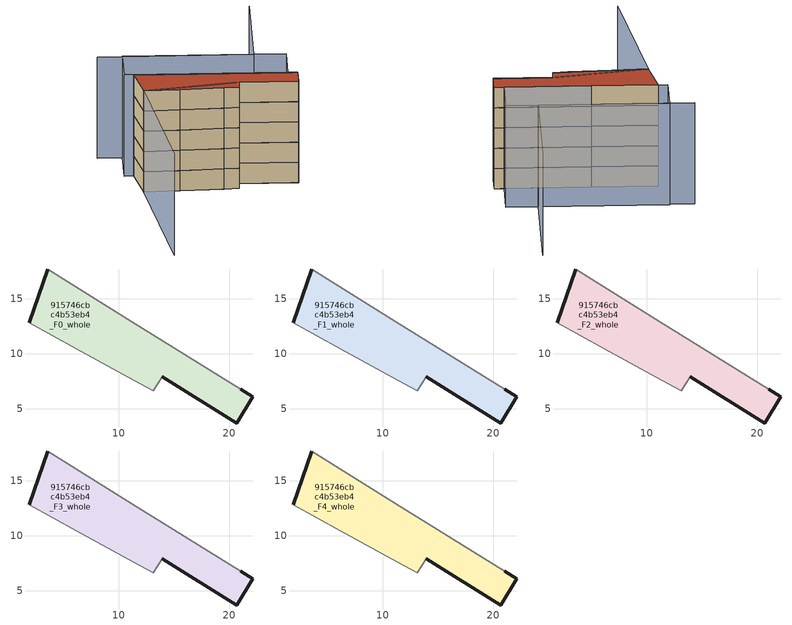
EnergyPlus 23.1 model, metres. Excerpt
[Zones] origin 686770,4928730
915746cbc4b53eb4_F0_whole
 floor ground (EU_floor_Construction): 20.67,3.72 22.14,6.1 21.03,6.78 11.17,12.92 3.55,17.68 1.87,12.81 6.15,10.43 11.33,7.59 13.1,6.65 13.91,7.89 z0
 wall outside (EU_wall_Construction): 1.87,12.81 3.55,17.68 / 21.03,6.78 22.14,6.1 20.67,3.72 13.91,7.89 z0:3
 wall adiabatic (EU_wall_Construction): 3.55,17.68 11.17,12.92 21.03,6.78 / 13.91,7.89 13.1,6.65 11.33,7.59 6.15,10.43 1.87,12.81 z0:3
915746cbc4b53eb4_F1_whole
 floor to 915746cbc4b53eb4_F0_whole (EU_floor_Construction): 20.67,3.72 22.14,6.1 21.03,6.78 11.17,12.92 3.55,17.68 1.87,12.81 6.15,10.43 11.33,7.59 13.1,6.65 13.91,7.89 z3
 wall outside (EU_wall_Construction): 1.87,12.81 3.55,17.68 / 21.03,6.78 22.14,6.1 20.67,3.72 13.91,7.89 z3:6
 wall adiabatic (EU_wall_Construction): 3.55,17.68 11.17,12.92 21.03,6.78 / 13.91,7.89 13.1,6.65 11.33,7.59 6.15,10.43 1.87,12.81 z3:6
915746cbc4b53eb4_F2_whole
 floor to 915746cbc4b53eb4_F1_whole (EU_floor_Construction): 20.67,3.72 22.14,6.1 21.03,6.78 11.17,12.92 3.55,17.68 1.87,12.81 6.15,10.43 11.33,7.59 13.1,6.65 13.91,7.89 z6
 wall outside (EU_wall_Construction): 1.87,12.81 3.55,17.68 / 21.03,6.78 22.14,6.1 20.67,3.72 13.91,7.89 z6:9
 wall adiabatic (EU_wall_Construction): 3.55,17.68 11.17,12.92 21.03,6.78 / 13.91,7.89 13.1,6.65 11.33,7.59 6.15,10.43 1.87,12.81 z6:9
915746cbc4b53eb4_F3_whole
 floor to 915746cbc4b53eb4_F2_whole (EU_floor_Construction): 20.67,3.72 22.14,6.1 21.03,6.78 11.17,12.92 3.55,17.68 1.87,12.81 6.15,10.43 11.33,7.59 13.1,6.65 13.91,7.89 z9
 wall outside (EU_wall_Construction): 1.87,12.81 3.55,17.68 / 21.03,6.78 22.14,6.1 20.67,3.72 13.91,7.89 z9:12
 wall adiabatic (EU_wall_Construction): 3.55,17.68 11.17,12.92 21.03,6.78 / 13.91,7.89 13.1,6.65 11.33,7.59 6.15,10.43 1.87,12.81 z9:12
915746cbc4b53eb4_F4_whole
 floor to 915746cbc4b53eb4_F3_whole (EU_floor_Construction): 20.67,3.72 22.14,6.1 21.03,6.78 11.17,12.92 3.55,17.68 1.87,12.81 6.15,10.43 11.33,7.59 13.1,6.65 13.91,7.89 z12
 wall outside (EU_wall_Construction): 1.87,12.81 3.55,17.68 / 21.03,6.78 22.14,6.1 20.67,3.72 13.91,7.89 z12:15
 wall adiabatic (EU_wall_Construction): 3.55,17.68 11.17,12.92 21.03,6.78 / 13.91,7.89 13.1,6.65 11.33,7.59 6.15,10.43 1.87,12.81 z12:15
 roof outside (EU_roof_Construction): 21.03,6.78 22.14,6.1 20.67,3.72 13.91,7.89 13.1,6.65 11.33,7.59 6.15,10.43 1.87,12.81 3.55,17.68 11.17,12.92 z15
shading: -5.58,-5.55 1.87,12.81 / 1.87,12.81 13.66,8.03 / 28.2,26.65 20.34,13.95 / 20.34,13.95 2.6,24.93 / 21.03,6.78 2.44,18.36 / 2.44,18.36 5.47,23.21 / 5.47,23.21 24.05,11.64 / 24.05,11.64 21.03,6.78 z0:15
[Building]
EU S2 Campaign: North Axis=0; Terrain=City; Solar Distribution=FullExterior
[Site:Location]
Bologna: Latitude=44.5; Longitude=11.25; Time Zone=1; Elevation=37
[SizingPeriod:WeatherFileDays]
AnnualSizingPeriod: Begin Month=1; Begin Day of Month=1; End Month=12; End Day of Month=31; Day of Week for Start Day=Monday; Use Weather File Daylight Saving Period=No; Use Weather File Rain and Snow Indicators=No
[MATERIAL]
EU_InternalMass_Material: Roughness=MediumRough; Thickness=0.1; Conductivity=1; Density=1800; Specific Heat=900; Thermal Absorptance=0.9; Solar Absorptance=0.7; Visible Absorptance=0.7
[MATERIAL:NOMASS] Roughness=MediumRough; Thermal Absorptance=0.9; Solar Absorptance=0.7; Visible Absorptance=0.7
Name | Thermal Resistance
EU_wall_NoMass | 0.905828
EU_roof_NoMass | 0.37593
EU_floor_NoMass | 0.67114
[CONSTRUCTION]
EU_wall_Construction: EU_wall_NoMass
EU_roof_Construction: EU_roof_NoMass
EU_floor_Construction: EU_floor_NoMass
EU_InternalMass_Construction: EU_InternalMass_Material
[ZONE] Type=1; Multiplier=1; Ceiling Height=autocalculate; Floor Area=autocalculate; Part of Total Floor Area=Yes
Name | Volume
915746cbc4b53eb4_F0_whole | 255.33
915746cbc4b53eb4_F1_whole; 915746cbc4b53eb4_F2_whole; 915746cbc4b53eb4_F3_whole; 915746cbc4b53eb4_F4_whole | 255.331
[INTERNALMASS] Construction=EU_InternalMass_Construction; Surface Area=85.1102
Name | Zone or ZoneList
915746cbc4b53eb4_F0_whole_EU_InternalMass | 915746cbc4b53eb4_F0_whole
915746cbc4b53eb4_F1_whole_EU_InternalMass | 915746cbc4b53eb4_F1_whole
915746cbc4b53eb4_F2_whole_EU_InternalMass | 915746cbc4b53eb4_F2_whole
915746cbc4b53eb4_F3_whole_EU_InternalMass | 915746cbc4b53eb4_F3_whole
915746cbc4b53eb4_F4_whole_EU_InternalMass | 915746cbc4b53eb4_F4_whole
[OTHEREQUIPMENT] Fuel Type=Electricity; Design Level Calculation Method=Watts/Area; Power per Zone Floor Area=1; Fraction Latent=0; Fraction Radiant=0; Fraction Lost=0; Carbon Dioxide Generation Rate=0; EndUse Subcategory=EU_Step8_InternalGains
Name | Zone or ZoneList or Space or SpaceList | Schedule
EU_Step8_InternalGain_915746cbc4b53eb4_F0_whole_f000 | 915746cbc4b53eb4_F0_whole | EU_Step8_GainSchedule_915746cbc4b53eb4_F0_whole_f000
EU_Step8_InternalGain_915746cbc4b53eb4_F1_whole_f000 | 915746cbc4b53eb4_F1_whole | EU_Step8_GainSchedule_915746cbc4b53eb4_F1_whole_f000
EU_Step8_InternalGain_915746cbc4b53eb4_F2_whole_f000 | 915746cbc4b53eb4_F2_whole | EU_Step8_GainSchedule_915746cbc4b53eb4_F2_whole_f000
EU_Step8_InternalGain_915746cbc4b53eb4_F3_whole_f000 | 915746cbc4b53eb4_F3_whole | EU_Step8_GainSchedule_915746cbc4b53eb4_F3_whole_f000
EU_Step8_InternalGain_915746cbc4b53eb4_F4_whole_f000 | 915746cbc4b53eb4_F4_whole | EU_Step8_GainSchedule_915746cbc4b53eb4_F4_whole_f000
[ZONEVENTILATION:DESIGNFLOWRATE] Schedule=EU_AlwaysOn; Design Flow Rate Calculation Method=AirChanges/Hour; Air Changes per Hour=0.73129; Ventilation Type=Natural; Fan Pressure Rise=0; Fan Total Efficiency=1; Constant Term Coefficient=1; Temperature Term Coefficient=0; Velocity Term Coefficient=0; Velocity Squared Term Coefficient=0; Minimum Indoor Temperature=-100; Maximum Indoor Temperature=100; Delta Temperature=-100; Minimum Outdoor Temperature=-100; Maximum Outdoor Temperature=100; Maximum Wind Speed=40
Name | Zone or ZoneList or Space or SpaceList
EU_ConstantAir_915746cbc4b53eb4_F0_whole | 915746cbc4b53eb4_F0_whole
EU_ConstantAir_915746cbc4b53eb4_F1_whole | 915746cbc4b53eb4_F1_whole
EU_ConstantAir_915746cbc4b53eb4_F2_whole | 915746cbc4b53eb4_F2_whole
EU_ConstantAir_915746cbc4b53eb4_F3_whole | 915746cbc4b53eb4_F3_whole
EU_ConstantAir_915746cbc4b53eb4_F4_whole | 915746cbc4b53eb4_F4_whole
[HVACTEMPLATE:THERMOSTAT] Constant Heating Setpoint=20; Constant Cooling Setpoint=50
EU_HeatOnly_915746cbc4b53eb4_F0_whole; EU_HeatOnly_915746cbc4b53eb4_F1_whole; EU_HeatOnly_915746cbc4b53eb4_F2_whole; EU_HeatOnly_915746cbc4b53eb4_F3_whole; EU_HeatOnly_915746cbc4b53eb4_F4_whole
[HVACTEMPLATE:ZONE:IDEALLOADSAIRSYSTEM] System Availability Schedule=EU_AlwaysOn; Maximum Heating Supply Air Temperature=50; Minimum Cooling Supply Air Temperature=13; Maximum Heating Supply Air Humidity Ratio=0.0156; Minimum Cooling Supply Air Humidity Ratio=0.0077; Heating Limit=NoLimit; Cooling Limit=NoLimit; Heating Availability Schedule=EU_AlwaysOn; Cooling Availability Schedule=EU_CoolingOff; Dehumidification Control Type=ConstantSensibleHeatRatio; Cooling Sensible Heat Ratio=0.7; Dehumidification Setpoint=60; Humidification Control Type=None; Humidification Setpoint=30; Outdoor Air Method=None; Outdoor Air Flow Rate per Person=0.00944; Outdoor Air Flow Rate per Zone Floor Area=0; Outdoor Air Flow Rate per Zone=0; Demand Controlled Ventilation Type=None; Outdoor Air Economizer Type=NoEconomizer; Heat Recovery Type=None; Sensible Heat Recovery Effectiveness=0.7; Latent Heat Recovery Effectiveness=0.65
Name | Template Thermostat
915746cbc4b53eb4_F0_whole | EU_HeatOnly_915746cbc4b53eb4_F0_whole
915746cbc4b53eb4_F1_whole | EU_HeatOnly_915746cbc4b53eb4_F1_whole
915746cbc4b53eb4_F2_whole | EU_HeatOnly_915746cbc4b53eb4_F2_whole
915746cbc4b53eb4_F3_whole | EU_HeatOnly_915746cbc4b53eb4_F3_whole
915746cbc4b53eb4_F4_whole | EU_HeatOnly_915746cbc4b53eb4_F4_whole
[SIZING:ZONE] Zone Cooling Design Supply Air Temperature Input Method=SupplyAirTemperature; Zone Cooling Design Supply Air Temperature=13; Zone Heating Design Supply Air Temperature Input Method=SupplyAirTemperature; Zone Heating Design Supply Air Temperature=50; Zone Cooling Design Supply Air Humidity Ratio=0.008; Zone Heating Design Supply Air Humidity Ratio=0.008; Cooling Design Air Flow Method=DesignDay; Cooling Design Air Flow Rate=0; Cooling Minimum Air Flow per Zone Floor Area=0.000762; Cooling Minimum Air Flow=0; Cooling Minimum Air Flow Fraction=0.2; Heating Design Air Flow Method=DesignDay; Heating Design Air Flow Rate=0; Heating Maximum Air Flow per Zone Floor Area=0.002032; Heating Maximum Air Flow=0.141576; Heating Maximum Air Flow Fraction=0.3; Account for Dedicated Outdoor Air System=No; Dedicated Outdoor Air System Control Strategy=NeutralSupplyAir; Dedicated Outdoor Air Low Setpoint Temperature for Design=autosize; Dedicated Outdoor Air High Setpoint Temperature for Design=autosize; Zone Load Sizing Method=Sensible Load Only No Latent Load; Zone Latent Cooling Design Supply Air Humidity Ratio Input Method=HumidityRatioDifference; Zone Cooling Design Supply Air Humidity Ratio Difference=0.005; Zone Latent Heating Design Supply Air Humidity Ratio Input Method=HumidityRatioDifference; Zone Humidification Design Supply Air Humidity Ratio Difference=0.005
915746cbc4b53eb4_F0_whole; 915746cbc4b53eb4_F1_whole; 915746cbc4b53eb4_F2_whole; 915746cbc4b53eb4_F3_whole; 915746cbc4b53eb4_F4_whole
[SCHEDULE:CONSTANT]
Name | Hourly Value
EU_AlwaysOn | 1
EU_CoolingOff | 0
[SCHEDULE:FILE] Column Number=1; Rows to Skip at Top=0; Number of Hours of Data=8760; Column Separator=Comma; Interpolate to Timestep=No; Minutes per Item=60; Adjust Schedule for Daylight Savings=Yes
Name | File
EU_Step8_GainSchedule_915746cbc4b53eb4_F0_whole_f000 | ../../schedules/915746cbc4b53eb4/915746cbc4b53eb4_F0_whole_f000_gain.csv
EU_Step8_GainSchedule_915746cbc4b53eb4_F1_whole_f000 | ../../schedules/915746cbc4b53eb4/915746cbc4b53eb4_F1_whole_f000_gain.csv
EU_Step8_GainSchedule_915746cbc4b53eb4_F2_whole_f000 | ../../schedules/915746cbc4b53eb4/915746cbc4b53eb4_F2_whole_f000_gain.csv
EU_Step8_GainSchedule_915746cbc4b53eb4_F3_whole_f000 | ../../schedules/915746cbc4b53eb4/915746cbc4b53eb4_F3_whole_f000_gain.csv
EU_Step8_GainSchedule_915746cbc4b53eb4_F4_whole_f000 | ../../schedules/915746cbc4b53eb4/915746cbc4b53eb4_F4_whole_f000_gain.csv
